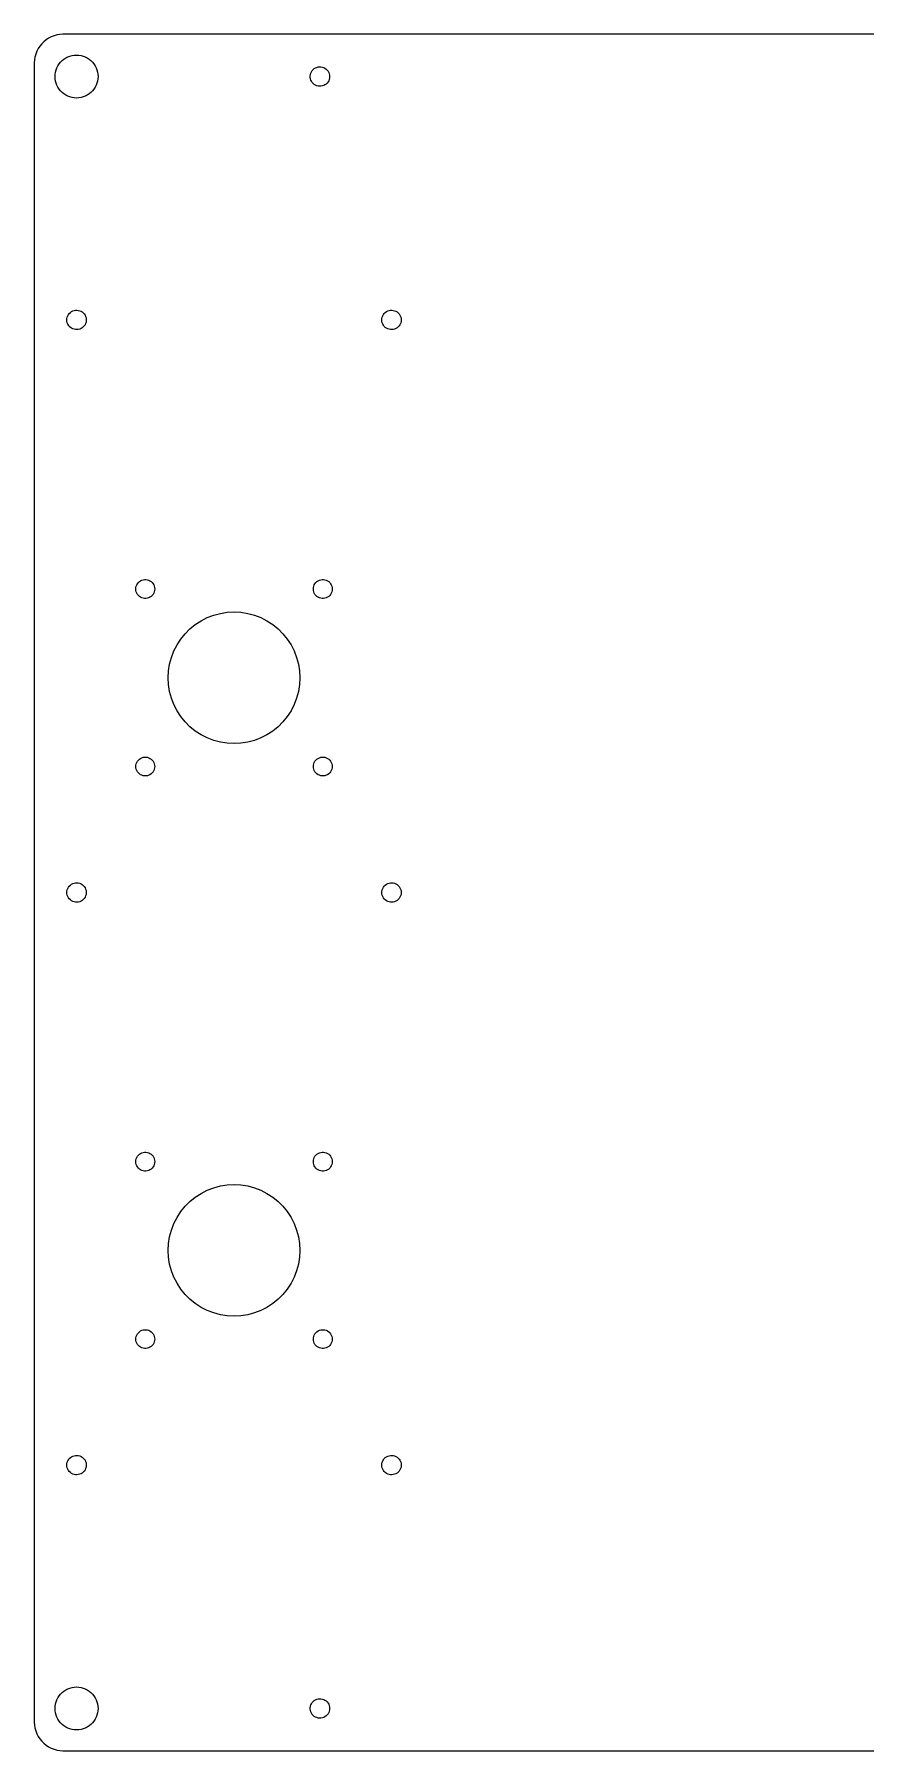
# Model space of a CAD drawing. Header units: metres. Extents: x -150 to 150, y -150 to 150.
# Drawn here: x -149.9 to -4.7, y -149.9 to 149.9 of the extents above; entities that cross this region are included whole.
import ezdxf

# ---------------------------------------------------------------- set-up
doc = ezdxf.new("R2010")
doc.units = ezdxf.units.M

msp = doc.modelspace()

# ---------------------------------------------------------------- linework, layer by layer
for p, q in [((-144.875, 149.875), (-145.398, 149.848)), ((144.875, 149.875), (-144.875, 149.875)), ((-149.443, 146.909), (-149.63, 146.42)), ((-149.205, 147.375), (-149.443, 146.909)), ((-148.92, 147.814), (-149.205, 147.375)), ((-148.591, 148.221), (-148.92, 147.814)), ((-148.221, 148.591), (-148.591, 148.221)), ((-147.814, 148.92), (-148.221, 148.591)), ((-147.375, 149.205), (-147.814, 148.92)), ((-146.909, 149.443), (-147.375, 149.205)), ((-146.42, 149.63), (-146.909, 149.443)), ((-145.915, 149.766), (-146.42, 149.63)), ((-145.398, 149.848), (-145.915, 149.766)), ((-149.848, 145.398), (-149.875, 144.875)), ((-149.875, 144.875), (-149.875, -144.875)), ((-149.766, 145.915), (-149.848, 145.398)), ((-149.63, 146.42), (-149.766, 145.915)), ((-146.066, 143.659), (-145.926, 144.025)), ((-145.926, 144.025), (-145.748, 144.375)), ((-145.748, 144.375), (-145.534, 144.704)), ((-145.534, 144.704), (-145.287, 145.009)), ((-145.287, 145.009), (-145.009, 145.287)), ((-145.009, 145.287), (-144.704, 145.534)), ((-144.704, 145.534), (-144.375, 145.748)), ((-144.375, 145.748), (-144.025, 145.926)), ((-144.025, 145.926), (-143.659, 146.066)), ((-143.659, 146.066), (-143.28, 146.168)), ((-143.28, 146.168), (-142.892, 146.229)), ((-142.892, 146.229), (-142.5, 146.25)), ((-142.5, 146.25), (-142.108, 146.229)), ((-142.108, 146.229), (-141.72, 146.168)), ((-141.72, 146.168), (-141.341, 146.066)), ((-141.341, 146.066), (-140.975, 145.926)), ((-140.975, 145.926), (-140.625, 145.748)), ((-140.625, 145.748), (-140.296, 145.534)), ((-140.296, 145.534), (-139.991, 145.287)), ((-139.991, 145.287), (-139.713, 145.009)), ((-139.713, 145.009), (-139.466, 144.704)), ((-139.466, 144.704), (-139.252, 144.375)), ((-139.252, 144.375), (-139.074, 144.025)), ((-139.074, 144.025), (-138.934, 143.659)), ((-101.18, 143.724), (-100.989, 143.883)), ((-100.989, 143.883), (-100.777, 144.012)), ((-100.777, 144.012), (-100.549, 144.109)), ((-100.549, 144.109), (-100.309, 144.172)), ((-100.309, 144.172), (-100.062, 144.199)), ((-100.062, 144.199), (-99.8141, 144.19)), ((-99.8141, 144.19), (-99.57, 144.145)), ((-99.57, 144.145), (-99.3351, 144.065)), ((-99.3351, 144.065), (-99.1144, 143.951)), ((-99.1144, 143.951), (-98.9126, 143.807)), ((-146.25, 142.5), (-146.229, 142.892)), ((-146.229, 142.108), (-146.25, 142.5)), ((-146.229, 142.892), (-146.168, 143.28)), ((-146.168, 141.72), (-146.229, 142.108)), ((-146.168, 143.28), (-146.066, 143.659)), ((-146.066, 141.341), (-146.168, 141.72)), ((-145.926, 140.975), (-146.066, 141.341)), ((-145.748, 140.625), (-145.926, 140.975)), ((-139.074, 140.975), (-139.252, 140.625)), ((-138.934, 141.341), (-139.074, 140.975)), ((-138.934, 143.659), (-138.832, 143.28)), ((-138.832, 141.72), (-138.934, 141.341)), ((-138.832, 143.28), (-138.771, 142.892)), ((-138.771, 142.108), (-138.832, 141.72)), ((-138.771, 142.892), (-138.75, 142.5)), ((-138.75, 142.5), (-138.771, 142.108)), ((-101.695, 142.624), (-101.659, 142.87)), ((-101.695, 142.376), (-101.695, 142.624)), ((-101.659, 142.13), (-101.695, 142.376)), ((-101.659, 142.87), (-101.588, 143.107)), ((-101.588, 141.893), (-101.659, 142.13)), ((-101.588, 143.107), (-101.482, 143.332)), ((-101.482, 141.668), (-101.588, 141.893)), ((-101.482, 143.332), (-101.346, 143.539)), ((-101.346, 141.461), (-101.482, 141.668)), ((-101.346, 143.539), (-101.18, 143.724)), ((-101.18, 141.276), (-101.346, 141.461)), ((-100.989, 141.117), (-101.18, 141.276)), ((-100.777, 140.988), (-100.989, 141.117)), ((-100.549, 140.891), (-100.777, 140.988)), ((-100.309, 140.828), (-100.549, 140.891)), ((-99.3351, 140.935), (-99.57, 140.855)), ((-99.1144, 141.049), (-99.3351, 140.935)), ((-98.9126, 141.193), (-99.1144, 141.049)), ((-98.9126, 143.807), (-98.7339, 143.634)), ((-98.7339, 141.366), (-98.9126, 141.193)), ((-98.7339, 143.634), (-98.5822, 143.438)), ((-98.5822, 141.562), (-98.7339, 141.366)), ((-98.5822, 143.438), (-98.4607, 143.222)), ((-98.4607, 141.778), (-98.5822, 141.562)), ((-98.4607, 143.222), (-98.3721, 142.99)), ((-98.3721, 142.01), (-98.4607, 141.778)), ((-98.3721, 142.99), (-98.3181, 142.748)), ((-98.3181, 142.252), (-98.3721, 142.01)), ((-98.3181, 142.748), (-98.3, 142.5)), ((-98.3, 142.5), (-98.3181, 142.252)), ((-145.534, 140.296), (-145.748, 140.625)), ((-145.287, 139.991), (-145.534, 140.296)), ((-145.009, 139.713), (-145.287, 139.991)), ((-144.704, 139.466), (-145.009, 139.713)), ((-144.375, 139.252), (-144.704, 139.466)), ((-144.025, 139.074), (-144.375, 139.252)), ((-143.659, 138.934), (-144.025, 139.074)), ((-143.28, 138.832), (-143.659, 138.934)), ((-142.892, 138.771), (-143.28, 138.832)), ((-142.5, 138.75), (-142.892, 138.771)), ((-142.108, 138.771), (-142.5, 138.75)), ((-141.72, 138.832), (-142.108, 138.771)), ((-141.341, 138.934), (-141.72, 138.832)), ((-140.975, 139.074), (-141.341, 138.934)), ((-140.625, 139.252), (-140.975, 139.074)), ((-140.296, 139.466), (-140.625, 139.252)), ((-139.991, 139.713), (-140.296, 139.466)), ((-139.713, 139.991), (-139.991, 139.713)), ((-139.466, 140.296), (-139.713, 139.991)), ((-139.252, 140.625), (-139.466, 140.296)), ((-100.062, 140.801), (-100.309, 140.828)), ((-99.8141, 140.81), (-100.062, 140.801)), ((-99.57, 140.855), (-99.8141, 140.81)), ((-144.2, 100), (-144.182, 100.248)), ((-144.182, 99.7525), (-144.2, 100)), ((-144.182, 100.248), (-144.128, 100.49)), ((-144.128, 99.5102), (-144.182, 99.7525)), ((-144.128, 100.49), (-144.039, 100.722)), ((-144.039, 99.2784), (-144.128, 99.5102)), ((-144.039, 100.722), (-143.918, 100.938)), ((-143.918, 99.062), (-144.039, 99.2784)), ((-143.918, 100.938), (-143.766, 101.134)), ((-143.766, 98.8656), (-143.918, 99.062)), ((-143.766, 101.134), (-143.587, 101.307)), ((-143.587, 101.307), (-143.386, 101.451)), ((-143.386, 101.451), (-143.165, 101.565)), ((-143.165, 101.565), (-142.93, 101.645)), ((-142.93, 101.645), (-142.686, 101.69)), ((-142.686, 101.69), (-142.438, 101.699)), ((-142.438, 101.699), (-142.191, 101.672)), ((-142.191, 101.672), (-141.951, 101.609)), ((-141.951, 101.609), (-141.723, 101.512)), ((-141.723, 101.512), (-141.511, 101.383)), ((-141.511, 101.383), (-141.32, 101.224)), ((-141.32, 101.224), (-141.154, 101.039)), ((-141.154, 98.961), (-141.32, 98.7762)), ((-141.154, 101.039), (-141.018, 100.832)), ((-141.018, 99.168), (-141.154, 98.961)), ((-141.018, 100.832), (-140.912, 100.607)), ((-140.912, 99.3927), (-141.018, 99.168)), ((-140.912, 100.607), (-140.841, 100.37)), ((-140.841, 99.6304), (-140.912, 99.3927)), ((-140.841, 100.37), (-140.805, 100.124)), ((-140.805, 99.8759), (-140.841, 99.6304)), ((-140.805, 100.124), (-140.805, 99.8759)), ((-89.2, 100), (-89.1819, 100.248)), ((-89.1819, 99.7525), (-89.2, 100)), ((-89.1819, 100.248), (-89.1279, 100.49)), ((-89.1279, 99.5102), (-89.1819, 99.7525)), ((-89.1279, 100.49), (-89.0393, 100.722)), ((-89.0393, 99.2784), (-89.1279, 99.5102)), ((-89.0393, 100.722), (-88.9178, 100.938)), ((-88.9178, 99.062), (-89.0393, 99.2784)), ((-88.9178, 100.938), (-88.7661, 101.134)), ((-88.7661, 98.8656), (-88.9178, 99.062)), ((-88.7661, 101.134), (-88.5874, 101.307)), ((-88.5874, 101.307), (-88.3856, 101.451)), ((-88.3856, 101.451), (-88.1649, 101.565)), ((-88.1649, 101.565), (-87.93, 101.645)), ((-87.93, 101.645), (-87.6859, 101.69)), ((-87.6859, 101.69), (-87.4379, 101.699)), ((-87.4379, 101.699), (-87.1912, 101.672)), ((-87.1912, 101.672), (-86.9511, 101.609)), ((-86.9511, 101.609), (-86.7227, 101.512)), ((-86.7227, 101.512), (-86.5108, 101.383)), ((-86.5108, 101.383), (-86.3201, 101.224)), ((-86.3201, 101.224), (-86.1544, 101.039)), ((-86.1544, 98.961), (-86.3201, 98.7762)), ((-86.1544, 101.039), (-86.0175, 100.832)), ((-86.0175, 99.168), (-86.1544, 98.961)), ((-86.0175, 100.832), (-85.9122, 100.607)), ((-85.9122, 99.3927), (-86.0175, 99.168)), ((-85.9122, 100.607), (-85.8407, 100.37)), ((-85.8407, 99.6304), (-85.9122, 99.3927)), ((-85.8407, 100.37), (-85.8045, 100.124)), ((-85.8045, 99.8759), (-85.8407, 99.6304)), ((-85.8045, 100.124), (-85.8045, 99.8759)), ((-143.587, 98.6933), (-143.766, 98.8656)), ((-143.386, 98.5489), (-143.587, 98.6933)), ((-143.165, 98.4354), (-143.386, 98.5489)), ((-142.93, 98.3553), (-143.165, 98.4354)), ((-142.686, 98.3102), (-142.93, 98.3553)), ((-142.438, 98.3011), (-142.686, 98.3102)), ((-142.191, 98.3283), (-142.438, 98.3011)), ((-141.951, 98.3911), (-142.191, 98.3283)), ((-141.723, 98.4881), (-141.951, 98.3911)), ((-141.511, 98.6174), (-141.723, 98.4881)), ((-141.32, 98.7762), (-141.511, 98.6174)), ((-88.5874, 98.6933), (-88.7661, 98.8656)), ((-88.3856, 98.5489), (-88.5874, 98.6933)), ((-88.1649, 98.4354), (-88.3856, 98.5489)), ((-87.93, 98.3553), (-88.1649, 98.4354)), ((-87.6859, 98.3102), (-87.93, 98.3553)), ((-87.4379, 98.3011), (-87.6859, 98.3102)), ((-87.1912, 98.3283), (-87.4379, 98.3011)), ((-86.9511, 98.3911), (-87.1912, 98.3283)), ((-86.7227, 98.4881), (-86.9511, 98.3911)), ((-86.5108, 98.6174), (-86.7227, 98.4881)), ((-86.3201, 98.7762), (-86.5108, 98.6174)), ((-131.863, 53.9295), (-131.71, 54.1223)), ((-131.71, 54.1223), (-131.529, 54.29)), ((-131.529, 54.29), (-131.325, 54.4289)), ((-131.325, 54.4289), (-131.103, 54.5359)), ((-131.103, 54.5359), (-130.867, 54.6086)), ((-130.867, 54.6086), (-130.623, 54.6454)), ((-130.623, 54.6454), (-130.377, 54.6454)), ((-130.377, 54.6454), (-130.133, 54.6086)), ((-130.133, 54.6086), (-129.897, 54.5359)), ((-129.897, 54.5359), (-129.675, 54.4289)), ((-129.675, 54.4289), (-129.471, 54.29)), ((-129.471, 54.29), (-129.29, 54.1223)), ((-129.29, 54.1223), (-129.137, 53.9295)), ((-100.863, 53.9295), (-100.71, 54.1223)), ((-100.71, 54.1223), (-100.529, 54.29)), ((-100.529, 54.29), (-100.325, 54.4289)), ((-100.325, 54.4289), (-100.103, 54.5359)), ((-100.103, 54.5359), (-99.8672, 54.6086)), ((-99.8672, 54.6086), (-99.6233, 54.6454)), ((-99.6233, 54.6454), (-99.3767, 54.6454)), ((-99.3767, 54.6454), (-99.1328, 54.6086)), ((-99.1328, 54.6086), (-98.8972, 54.5359)), ((-98.8972, 54.5359), (-98.675, 54.4289)), ((-98.675, 54.4289), (-98.4712, 54.29)), ((-98.4712, 54.29), (-98.2905, 54.1223)), ((-98.2905, 54.1223), (-98.1367, 53.9295)), ((-132.15, 53), (-132.132, 53.2459)), ((-132.132, 52.7541), (-132.15, 53)), ((-132.132, 53.2459), (-132.077, 53.4863)), ((-132.077, 52.5136), (-132.132, 52.7541)), ((-132.077, 53.4863), (-131.987, 53.7159)), ((-131.987, 52.2841), (-132.077, 52.5136)), ((-131.987, 53.7159), (-131.863, 53.9295)), ((-131.863, 52.0705), (-131.987, 52.2841)), ((-131.71, 51.8777), (-131.863, 52.0705)), ((-131.529, 51.71), (-131.71, 51.8777)), ((-131.325, 51.571), (-131.529, 51.71)), ((-131.103, 51.4641), (-131.325, 51.571)), ((-130.867, 51.3914), (-131.103, 51.4641)), ((-130.623, 51.3546), (-130.867, 51.3914)), ((-130.377, 51.3546), (-130.623, 51.3546)), ((-130.133, 51.3914), (-130.377, 51.3546)), ((-129.897, 51.4641), (-130.133, 51.3914)), ((-129.675, 51.571), (-129.897, 51.4641)), ((-129.471, 51.71), (-129.675, 51.571)), ((-129.29, 51.8777), (-129.471, 51.71)), ((-129.137, 52.0705), (-129.29, 51.8777)), ((-129.137, 53.9295), (-129.013, 53.7159)), ((-129.013, 52.2841), (-129.137, 52.0705)), ((-129.013, 53.7159), (-128.923, 53.4863)), ((-128.923, 52.5136), (-129.013, 52.2841)), ((-128.923, 53.4863), (-128.868, 53.2459)), ((-128.868, 52.7541), (-128.923, 52.5136)), ((-128.868, 53.2459), (-128.85, 53)), ((-128.85, 53), (-128.868, 52.7541)), ((-101.15, 53), (-101.132, 53.2459)), ((-101.132, 52.7541), (-101.15, 53)), ((-101.132, 53.2459), (-101.077, 53.4863)), ((-101.077, 52.5136), (-101.132, 52.7541)), ((-101.077, 53.4863), (-100.987, 53.7159)), ((-100.987, 52.2841), (-101.077, 52.5136)), ((-100.987, 53.7159), (-100.863, 53.9295)), ((-100.863, 52.0705), (-100.987, 52.2841)), ((-100.71, 51.8777), (-100.863, 52.0705)), ((-100.529, 51.71), (-100.71, 51.8777)), ((-100.325, 51.571), (-100.529, 51.71)), ((-100.103, 51.4641), (-100.325, 51.571)), ((-99.8672, 51.3914), (-100.103, 51.4641)), ((-99.6233, 51.3546), (-99.8672, 51.3914)), ((-99.3767, 51.3546), (-99.6233, 51.3546)), ((-99.1328, 51.3914), (-99.3767, 51.3546)), ((-98.8972, 51.4641), (-99.1328, 51.3914)), ((-98.675, 51.571), (-98.8972, 51.4641)), ((-98.4712, 51.71), (-98.675, 51.571)), ((-98.2905, 51.8777), (-98.4712, 51.71)), ((-98.1367, 52.0705), (-98.2905, 51.8777)), ((-98.1367, 53.9295), (-98.0134, 53.7159)), ((-98.0134, 52.2841), (-98.1367, 52.0705)), ((-98.0134, 53.7159), (-97.9233, 53.4863)), ((-97.9233, 52.5136), (-98.0134, 52.2841)), ((-97.9233, 53.4863), (-97.8684, 53.2459)), ((-97.8684, 52.7541), (-97.9233, 52.5136)), ((-97.8684, 53.2459), (-97.85, 53)), ((-97.85, 53), (-97.8684, 52.7541)), ((-120.75, 47.4593), (-119.677, 48.0058)), ((-119.677, 48.0058), (-118.554, 48.4371)), ((-118.554, 48.4371), (-117.391, 48.7487)), ((-117.391, 48.7487), (-116.202, 48.937)), ((-116.202, 48.937), (-115, 49)), ((-115, 49), (-113.798, 48.937)), ((-113.798, 48.937), (-112.609, 48.7487)), ((-112.609, 48.7487), (-111.446, 48.4371)), ((-111.446, 48.4371), (-110.323, 48.0058)), ((-110.323, 48.0058), (-109.25, 47.4593)), ((-124.304, 44.2595), (-123.546, 45.195)), ((-123.546, 45.195), (-122.695, 46.0462)), ((-122.695, 46.0462), (-121.76, 46.8037)), ((-121.76, 46.8037), (-120.75, 47.4593)), ((-109.25, 47.4593), (-108.24, 46.8037)), ((-108.24, 46.8037), (-107.305, 46.0462)), ((-107.305, 46.0462), (-106.454, 45.195)), ((-106.454, 45.195), (-105.696, 44.2595)), ((-125.937, 41.0537), (-125.506, 42.1775)), ((-125.506, 42.1775), (-124.959, 43.25)), ((-124.959, 43.25), (-124.304, 44.2595)), ((-105.696, 44.2595), (-105.041, 43.25)), ((-105.041, 43.25), (-104.494, 42.1775)), ((-104.494, 42.1775), (-104.063, 41.0537)), ((-126.437, 38.7021), (-126.249, 39.891)), ((-126.249, 39.891), (-125.937, 41.0537)), ((-104.063, 41.0537), (-103.751, 39.891)), ((-103.751, 39.891), (-103.563, 38.7021)), ((-126.5, 37.5), (-126.437, 38.7021)), ((-126.437, 36.2979), (-126.5, 37.5)), ((-126.249, 35.109), (-126.437, 36.2979)), ((-103.563, 36.2979), (-103.751, 35.109)), ((-103.563, 38.7021), (-103.5, 37.5)), ((-103.5, 37.5), (-103.563, 36.2979)), ((-125.937, 33.9463), (-126.249, 35.109)), ((-125.506, 32.8225), (-125.937, 33.9463)), ((-104.063, 33.9463), (-104.494, 32.8225)), ((-103.751, 35.109), (-104.063, 33.9463)), ((-124.959, 31.75), (-125.506, 32.8225)), ((-124.304, 30.7405), (-124.959, 31.75)), ((-123.546, 29.805), (-124.304, 30.7405)), ((-105.696, 30.7405), (-106.454, 29.805)), ((-105.041, 31.75), (-105.696, 30.7405)), ((-104.494, 32.8225), (-105.041, 31.75)), ((-122.695, 28.9538), (-123.546, 29.805)), ((-121.76, 28.1963), (-122.695, 28.9538)), ((-120.75, 27.5407), (-121.76, 28.1963)), ((-119.677, 26.9942), (-120.75, 27.5407)), ((-118.554, 26.5629), (-119.677, 26.9942)), ((-110.323, 26.9942), (-111.446, 26.5629)), ((-109.25, 27.5407), (-110.323, 26.9942)), ((-108.24, 28.1963), (-109.25, 27.5407)), ((-107.305, 28.9538), (-108.24, 28.1963)), ((-106.454, 29.805), (-107.305, 28.9538)), ((-117.391, 26.2513), (-118.554, 26.5629)), ((-116.202, 26.063), (-117.391, 26.2513)), ((-115, 26), (-116.202, 26.063)), ((-113.798, 26.063), (-115, 26)), ((-112.609, 26.2513), (-113.798, 26.063)), ((-111.446, 26.5629), (-112.609, 26.2513)), ((-132.15, 22), (-132.132, 22.2459)), ((-132.132, 21.7541), (-132.15, 22)), ((-132.132, 22.2459), (-132.077, 22.4863)), ((-132.077, 21.5136), (-132.132, 21.7541)), ((-132.077, 22.4863), (-131.987, 22.7159)), ((-131.987, 21.2841), (-132.077, 21.5136)), ((-131.987, 22.7159), (-131.863, 22.9295)), ((-131.863, 21.0705), (-131.987, 21.2841)), ((-131.863, 22.9295), (-131.71, 23.1223)), ((-131.71, 20.8777), (-131.863, 21.0705)), ((-131.71, 23.1223), (-131.529, 23.29)), ((-131.529, 23.29), (-131.325, 23.4289)), ((-131.325, 23.4289), (-131.103, 23.5359)), ((-131.103, 23.5359), (-130.867, 23.6086)), ((-130.867, 23.6086), (-130.623, 23.6454)), ((-130.623, 23.6454), (-130.377, 23.6454)), ((-130.377, 23.6454), (-130.133, 23.6086)), ((-130.133, 23.6086), (-129.897, 23.5359)), ((-129.897, 23.5359), (-129.675, 23.4289)), ((-129.675, 23.4289), (-129.471, 23.29)), ((-129.471, 23.29), (-129.29, 23.1223)), ((-129.29, 23.1223), (-129.137, 22.9295)), ((-129.137, 21.0705), (-129.29, 20.8777)), ((-129.137, 22.9295), (-129.013, 22.7159)), ((-129.013, 21.2841), (-129.137, 21.0705)), ((-129.013, 22.7159), (-128.923, 22.4863)), ((-128.923, 21.5136), (-129.013, 21.2841)), ((-128.923, 22.4863), (-128.868, 22.2459)), ((-128.868, 21.7541), (-128.923, 21.5136)), ((-128.868, 22.2459), (-128.85, 22)), ((-128.85, 22), (-128.868, 21.7541)), ((-101.15, 22), (-101.132, 22.2459)), ((-101.132, 21.7541), (-101.15, 22)), ((-101.132, 22.2459), (-101.077, 22.4863)), ((-101.077, 21.5136), (-101.132, 21.7541)), ((-101.077, 22.4863), (-100.987, 22.7159)), ((-100.987, 21.2841), (-101.077, 21.5136)), ((-100.987, 22.7159), (-100.863, 22.9295)), ((-100.863, 21.0705), (-100.987, 21.2841)), ((-100.863, 22.9295), (-100.71, 23.1223)), ((-100.71, 20.8777), (-100.863, 21.0705)), ((-100.71, 23.1223), (-100.529, 23.29)), ((-100.529, 23.29), (-100.325, 23.4289)), ((-100.325, 23.4289), (-100.103, 23.5359)), ((-100.103, 23.5359), (-99.8672, 23.6086)), ((-99.8672, 23.6086), (-99.6233, 23.6454)), ((-99.6233, 23.6454), (-99.3767, 23.6454)), ((-99.3767, 23.6454), (-99.1328, 23.6086)), ((-99.1328, 23.6086), (-98.8972, 23.5359)), ((-98.8972, 23.5359), (-98.675, 23.4289)), ((-98.675, 23.4289), (-98.4712, 23.29)), ((-98.4712, 23.29), (-98.2905, 23.1223)), ((-98.2905, 23.1223), (-98.1367, 22.9295)), ((-98.1367, 21.0705), (-98.2905, 20.8777)), ((-98.1367, 22.9295), (-98.0134, 22.7159)), ((-98.0134, 21.2841), (-98.1367, 21.0705)), ((-98.0134, 22.7159), (-97.9233, 22.4863)), ((-97.9233, 21.5136), (-98.0134, 21.2841)), ((-97.9233, 22.4863), (-97.8684, 22.2459)), ((-97.8684, 21.7541), (-97.9233, 21.5136)), ((-97.8684, 22.2459), (-97.85, 22)), ((-97.85, 22), (-97.8684, 21.7541)), ((-131.529, 20.71), (-131.71, 20.8777)), ((-131.325, 20.571), (-131.529, 20.71)), ((-131.103, 20.4641), (-131.325, 20.571)), ((-130.867, 20.3914), (-131.103, 20.4641)), ((-130.623, 20.3546), (-130.867, 20.3914)), ((-130.377, 20.3546), (-130.623, 20.3546)), ((-130.133, 20.3914), (-130.377, 20.3546)), ((-129.897, 20.4641), (-130.133, 20.3914)), ((-129.675, 20.571), (-129.897, 20.4641)), ((-129.471, 20.71), (-129.675, 20.571)), ((-129.29, 20.8777), (-129.471, 20.71)), ((-100.529, 20.71), (-100.71, 20.8777)), ((-100.325, 20.571), (-100.529, 20.71)), ((-100.103, 20.4641), (-100.325, 20.571)), ((-99.8672, 20.3914), (-100.103, 20.4641)), ((-99.6233, 20.3546), (-99.8672, 20.3914)), ((-99.3767, 20.3546), (-99.6233, 20.3546)), ((-99.1328, 20.3914), (-99.3767, 20.3546)), ((-98.8972, 20.4641), (-99.1328, 20.3914)), ((-98.675, 20.571), (-98.8972, 20.4641)), ((-98.4712, 20.71), (-98.675, 20.571)), ((-98.2905, 20.8777), (-98.4712, 20.71)), ((-144.2, 0), (-144.182, 0.247513)), ((-144.182, -0.247513), (-144.2, 0)), ((-144.182, 0.247513), (-144.128, 0.489761)), ((-144.128, 0.489761), (-144.039, 0.721573)), ((-144.039, 0.721573), (-143.918, 0.938004)), ((-143.918, 0.938004), (-143.766, 1.13443)), ((-143.766, 1.13443), (-143.587, 1.30669)), ((-143.587, 1.30669), (-143.386, 1.4511)), ((-143.386, 1.4511), (-143.165, 1.56458)), ((-143.165, 1.56458), (-142.93, 1.64471)), ((-142.93, 1.64471), (-142.686, 1.68979)), ((-142.686, 1.68979), (-142.438, 1.69885)), ((-142.438, 1.69885), (-142.191, 1.67171)), ((-142.191, 1.67171), (-141.951, 1.60893)), ((-141.951, 1.60893), (-141.723, 1.51187)), ((-141.723, 1.51187), (-141.511, 1.38258)), ((-141.511, 1.38258), (-141.32, 1.22383)), ((-141.32, 1.22383), (-141.154, 1.03899)), ((-141.154, 1.03899), (-141.018, 0.832001)), ((-141.018, 0.832001), (-140.912, 0.607285)), ((-140.912, 0.607285), (-140.841, 0.369629)), ((-140.841, 0.369629), (-140.805, 0.124084)), ((-140.805, 0.124084), (-140.805, -0.124084)), ((-89.2, 0), (-89.1819, 0.247513)), ((-89.1819, -0.247513), (-89.2, 0)), ((-89.1819, 0.247513), (-89.1279, 0.489761)), ((-89.1279, 0.489761), (-89.0393, 0.721573)), ((-89.0393, 0.721573), (-88.9178, 0.938004)), ((-88.9178, 0.938004), (-88.7661, 1.13443)), ((-88.7661, 1.13443), (-88.5874, 1.30669)), ((-88.5874, 1.30669), (-88.3856, 1.4511)), ((-88.3856, 1.4511), (-88.1649, 1.56458)), ((-88.1649, 1.56458), (-87.93, 1.64471)), ((-87.93, 1.64471), (-87.6859, 1.68979)), ((-87.6859, 1.68979), (-87.4379, 1.69885)), ((-87.4379, 1.69885), (-87.1912, 1.67171)), ((-87.1912, 1.67171), (-86.9511, 1.60893)), ((-86.9511, 1.60893), (-86.7227, 1.51187)), ((-86.7227, 1.51187), (-86.5108, 1.38258)), ((-86.5108, 1.38258), (-86.3201, 1.22383)), ((-86.3201, 1.22383), (-86.1544, 1.03899)), ((-86.1544, 1.03899), (-86.0175, 0.832001)), ((-86.0175, 0.832001), (-85.9122, 0.607285)), ((-85.9122, 0.607285), (-85.8407, 0.369629)), ((-85.8407, 0.369629), (-85.8045, 0.124084)), ((-85.8045, 0.124084), (-85.8045, -0.124084)), ((-144.128, -0.489761), (-144.182, -0.247513)), ((-144.039, -0.721573), (-144.128, -0.489761)), ((-143.918, -0.938004), (-144.039, -0.721573)), ((-143.766, -1.13443), (-143.918, -0.938004)), ((-143.587, -1.30669), (-143.766, -1.13443)), ((-143.386, -1.4511), (-143.587, -1.30669)), ((-143.165, -1.56458), (-143.386, -1.4511)), ((-142.93, -1.64471), (-143.165, -1.56458)), ((-142.686, -1.68979), (-142.93, -1.64471)), ((-142.438, -1.69885), (-142.686, -1.68979)), ((-142.191, -1.67171), (-142.438, -1.69885)), ((-141.951, -1.60893), (-142.191, -1.67171)), ((-141.723, -1.51187), (-141.951, -1.60893)), ((-141.511, -1.38258), (-141.723, -1.51187)), ((-141.32, -1.22383), (-141.511, -1.38258)), ((-141.154, -1.03899), (-141.32, -1.22383)), ((-141.018, -0.832001), (-141.154, -1.03899)), ((-140.912, -0.607285), (-141.018, -0.832001)), ((-140.841, -0.369629), (-140.912, -0.607285)), ((-140.805, -0.124084), (-140.841, -0.369629)), ((-89.1279, -0.489761), (-89.1819, -0.247513)), ((-89.0393, -0.721573), (-89.1279, -0.489761)), ((-88.9178, -0.938004), (-89.0393, -0.721573)), ((-88.7661, -1.13443), (-88.9178, -0.938004)), ((-88.5874, -1.30669), (-88.7661, -1.13443)), ((-88.3856, -1.4511), (-88.5874, -1.30669)), ((-88.1649, -1.56458), (-88.3856, -1.4511)), ((-87.93, -1.64471), (-88.1649, -1.56458)), ((-87.6859, -1.68979), (-87.93, -1.64471)), ((-87.4379, -1.69885), (-87.6859, -1.68979)), ((-87.1912, -1.67171), (-87.4379, -1.69885)), ((-86.9511, -1.60893), (-87.1912, -1.67171)), ((-86.7227, -1.51187), (-86.9511, -1.60893)), ((-86.5108, -1.38258), (-86.7227, -1.51187)), ((-86.3201, -1.22383), (-86.5108, -1.38258)), ((-86.1544, -1.03899), (-86.3201, -1.22383)), ((-86.0175, -0.832001), (-86.1544, -1.03899)), ((-85.9122, -0.607285), (-86.0175, -0.832001)), ((-85.8407, -0.369629), (-85.9122, -0.607285)), ((-85.8045, -0.124084), (-85.8407, -0.369629)), ((-132.15, -47), (-132.132, -46.7541)), ((-132.132, -47.2459), (-132.15, -47)), ((-132.132, -46.7541), (-132.077, -46.5137)), ((-132.077, -47.4863), (-132.132, -47.2459)), ((-132.077, -46.5137), (-131.987, -46.2841)), ((-131.987, -47.7159), (-132.077, -47.4863)), ((-131.987, -46.2841), (-131.863, -46.0705)), ((-131.863, -47.9295), (-131.987, -47.7159)), ((-131.863, -46.0705), (-131.71, -45.8777)), ((-131.71, -48.1223), (-131.863, -47.9295)), ((-131.71, -45.8777), (-131.529, -45.71)), ((-131.529, -45.71), (-131.325, -45.5711)), ((-131.325, -45.5711), (-131.103, -45.4641)), ((-131.103, -45.4641), (-130.867, -45.3914)), ((-130.867, -45.3914), (-130.623, -45.3546)), ((-130.623, -45.3546), (-130.377, -45.3546)), ((-130.377, -45.3546), (-130.133, -45.3914)), ((-130.133, -45.3914), (-129.897, -45.4641)), ((-129.897, -45.4641), (-129.675, -45.5711)), ((-129.675, -45.5711), (-129.471, -45.71)), ((-129.471, -45.71), (-129.29, -45.8777)), ((-129.29, -45.8777), (-129.137, -46.0705)), ((-129.137, -47.9295), (-129.29, -48.1223)), ((-129.137, -46.0705), (-129.013, -46.2841)), ((-129.013, -47.7159), (-129.137, -47.9295)), ((-129.013, -46.2841), (-128.923, -46.5137)), ((-128.923, -47.4863), (-129.013, -47.7159)), ((-128.923, -46.5137), (-128.868, -46.7541)), ((-128.868, -47.2459), (-128.923, -47.4863)), ((-128.868, -46.7541), (-128.85, -47)), ((-128.85, -47), (-128.868, -47.2459)), ((-101.15, -47), (-101.132, -46.7541)), ((-101.132, -47.2459), (-101.15, -47)), ((-101.132, -46.7541), (-101.077, -46.5137)), ((-101.077, -47.4863), (-101.132, -47.2459)), ((-101.077, -46.5137), (-100.987, -46.2841)), ((-100.987, -47.7159), (-101.077, -47.4863)), ((-100.987, -46.2841), (-100.863, -46.0705)), ((-100.863, -47.9295), (-100.987, -47.7159)), ((-100.863, -46.0705), (-100.71, -45.8777)), ((-100.71, -48.1223), (-100.863, -47.9295)), ((-100.71, -45.8777), (-100.529, -45.71)), ((-100.529, -45.71), (-100.325, -45.5711)), ((-100.325, -45.5711), (-100.103, -45.4641)), ((-100.103, -45.4641), (-99.8672, -45.3914)), ((-99.8672, -45.3914), (-99.6233, -45.3546)), ((-99.6233, -45.3546), (-99.3767, -45.3546)), ((-99.3767, -45.3546), (-99.1328, -45.3914)), ((-99.1328, -45.3914), (-98.8972, -45.4641)), ((-98.8972, -45.4641), (-98.675, -45.5711)), ((-98.675, -45.5711), (-98.4712, -45.71)), ((-98.4712, -45.71), (-98.2905, -45.8777)), ((-98.2905, -45.8777), (-98.1367, -46.0705)), ((-98.1367, -47.9295), (-98.2905, -48.1223)), ((-98.1367, -46.0705), (-98.0134, -46.2841)), ((-98.0134, -47.7159), (-98.1367, -47.9295)), ((-98.0134, -46.2841), (-97.9233, -46.5137)), ((-97.9233, -47.4863), (-98.0134, -47.7159)), ((-97.9233, -46.5137), (-97.8684, -46.7541)), ((-97.8684, -47.2459), (-97.9233, -47.4863)), ((-97.8684, -46.7541), (-97.85, -47)), ((-97.85, -47), (-97.8684, -47.2459)), ((-131.529, -48.29), (-131.71, -48.1223)), ((-131.325, -48.4289), (-131.529, -48.29)), ((-131.103, -48.5359), (-131.325, -48.4289)), ((-130.867, -48.6086), (-131.103, -48.5359)), ((-130.623, -48.6454), (-130.867, -48.6086)), ((-130.377, -48.6454), (-130.623, -48.6454)), ((-130.133, -48.6086), (-130.377, -48.6454)), ((-129.897, -48.5359), (-130.133, -48.6086)), ((-129.675, -48.4289), (-129.897, -48.5359)), ((-129.471, -48.29), (-129.675, -48.4289)), ((-129.29, -48.1223), (-129.471, -48.29)), ((-100.529, -48.29), (-100.71, -48.1223)), ((-100.325, -48.4289), (-100.529, -48.29)), ((-100.103, -48.5359), (-100.325, -48.4289)), ((-99.8672, -48.6086), (-100.103, -48.5359)), ((-99.6233, -48.6454), (-99.8672, -48.6086)), ((-99.3767, -48.6454), (-99.6233, -48.6454)), ((-99.1328, -48.6086), (-99.3767, -48.6454)), ((-98.8972, -48.5359), (-99.1328, -48.6086)), ((-98.675, -48.4289), (-98.8972, -48.5359)), ((-98.4712, -48.29), (-98.675, -48.4289)), ((-98.2905, -48.1223), (-98.4712, -48.29)), ((-123.546, -54.805), (-122.695, -53.9538)), ((-122.695, -53.9538), (-121.76, -53.1963)), ((-121.76, -53.1963), (-120.75, -52.5407)), ((-120.75, -52.5407), (-119.677, -51.9942)), ((-119.677, -51.9942), (-118.554, -51.5629)), ((-118.554, -51.5629), (-117.391, -51.2513)), ((-117.391, -51.2513), (-116.202, -51.063)), ((-116.202, -51.063), (-115, -51)), ((-115, -51), (-113.798, -51.063)), ((-113.798, -51.063), (-112.609, -51.2513)), ((-112.609, -51.2513), (-111.446, -51.5629)), ((-111.446, -51.5629), (-110.323, -51.9942)), ((-110.323, -51.9942), (-109.25, -52.5407)), ((-109.25, -52.5407), (-108.24, -53.1963)), ((-108.24, -53.1963), (-107.305, -53.9538)), ((-107.305, -53.9538), (-106.454, -54.805)), ((-125.506, -57.8225), (-124.959, -56.75)), ((-124.959, -56.75), (-124.304, -55.7405)), ((-124.304, -55.7405), (-123.546, -54.805)), ((-106.454, -54.805), (-105.696, -55.7405)), ((-105.696, -55.7405), (-105.041, -56.75)), ((-105.041, -56.75), (-104.494, -57.8225)), ((-126.249, -60.109), (-125.937, -58.9463)), ((-125.937, -58.9463), (-125.506, -57.8225)), ((-104.494, -57.8225), (-104.063, -58.9463)), ((-104.063, -58.9463), (-103.751, -60.109)), ((-126.5, -62.5), (-126.437, -61.2979)), ((-126.437, -63.7021), (-126.5, -62.5)), ((-126.437, -61.2979), (-126.249, -60.109)), ((-103.751, -60.109), (-103.563, -61.2979)), ((-103.563, -61.2979), (-103.5, -62.5)), ((-103.5, -62.5), (-103.563, -63.7021)), ((-126.249, -64.891), (-126.437, -63.7021)), ((-125.937, -66.0537), (-126.249, -64.891)), ((-103.751, -64.891), (-104.063, -66.0537)), ((-103.563, -63.7021), (-103.751, -64.891)), ((-125.506, -67.1775), (-125.937, -66.0537)), ((-124.959, -68.25), (-125.506, -67.1775)), ((-124.304, -69.2595), (-124.959, -68.25)), ((-105.041, -68.25), (-105.696, -69.2595)), ((-104.494, -67.1775), (-105.041, -68.25)), ((-104.063, -66.0537), (-104.494, -67.1775)), ((-123.546, -70.195), (-124.304, -69.2595)), ((-122.695, -71.0462), (-123.546, -70.195)), ((-121.76, -71.8037), (-122.695, -71.0462)), ((-120.75, -72.4593), (-121.76, -71.8037)), ((-108.24, -71.8037), (-109.25, -72.4593)), ((-107.305, -71.0462), (-108.24, -71.8037)), ((-106.454, -70.195), (-107.305, -71.0462)), ((-105.696, -69.2595), (-106.454, -70.195)), ((-119.677, -73.0058), (-120.75, -72.4593)), ((-118.554, -73.4371), (-119.677, -73.0058)), ((-117.391, -73.7487), (-118.554, -73.4371)), ((-116.202, -73.937), (-117.391, -73.7487)), ((-115, -74), (-116.202, -73.937)), ((-113.798, -73.937), (-115, -74)), ((-112.609, -73.7487), (-113.798, -73.937)), ((-111.446, -73.4371), (-112.609, -73.7487)), ((-110.323, -73.0058), (-111.446, -73.4371)), ((-109.25, -72.4593), (-110.323, -73.0058)), ((-132.15, -78), (-132.132, -77.7541)), ((-132.132, -77.7541), (-132.077, -77.5137)), ((-132.077, -77.5137), (-131.987, -77.2841)), ((-131.987, -77.2841), (-131.863, -77.0705)), ((-131.863, -77.0705), (-131.71, -76.8777)), ((-131.71, -76.8777), (-131.529, -76.71)), ((-131.529, -76.71), (-131.325, -76.5711)), ((-131.325, -76.5711), (-131.103, -76.4641)), ((-131.103, -76.4641), (-130.867, -76.3914)), ((-130.867, -76.3914), (-130.623, -76.3546)), ((-130.623, -76.3546), (-130.377, -76.3546)), ((-130.377, -76.3546), (-130.133, -76.3914)), ((-130.133, -76.3914), (-129.897, -76.4641)), ((-129.897, -76.4641), (-129.675, -76.5711)), ((-129.675, -76.5711), (-129.471, -76.71)), ((-129.471, -76.71), (-129.29, -76.8777)), ((-129.29, -76.8777), (-129.137, -77.0705)), ((-129.137, -77.0705), (-129.013, -77.2841)), ((-129.013, -77.2841), (-128.923, -77.5137)), ((-128.923, -77.5137), (-128.868, -77.7541)), ((-128.868, -77.7541), (-128.85, -78)), ((-101.15, -78), (-101.132, -77.7541)), ((-101.132, -77.7541), (-101.077, -77.5137)), ((-101.077, -77.5137), (-100.987, -77.2841)), ((-100.987, -77.2841), (-100.863, -77.0705)), ((-100.863, -77.0705), (-100.71, -76.8777)), ((-100.71, -76.8777), (-100.529, -76.71)), ((-100.529, -76.71), (-100.325, -76.5711)), ((-100.325, -76.5711), (-100.103, -76.4641)), ((-100.103, -76.4641), (-99.8672, -76.3914)), ((-99.8672, -76.3914), (-99.6233, -76.3546)), ((-99.6233, -76.3546), (-99.3767, -76.3546)), ((-99.3767, -76.3546), (-99.1328, -76.3914)), ((-99.1328, -76.3914), (-98.8972, -76.4641)), ((-98.8972, -76.4641), (-98.675, -76.5711)), ((-98.675, -76.5711), (-98.4712, -76.71)), ((-98.4712, -76.71), (-98.2905, -76.8777)), ((-98.2905, -76.8777), (-98.1367, -77.0705)), ((-98.1367, -77.0705), (-98.0134, -77.2841)), ((-98.0134, -77.2841), (-97.9233, -77.5137)), ((-97.9233, -77.5137), (-97.8684, -77.7541)), ((-97.8684, -77.7541), (-97.85, -78)), ((-132.132, -78.2459), (-132.15, -78)), ((-132.077, -78.4863), (-132.132, -78.2459)), ((-131.987, -78.7159), (-132.077, -78.4863)), ((-131.863, -78.9295), (-131.987, -78.7159)), ((-131.71, -79.1223), (-131.863, -78.9295)), ((-131.529, -79.29), (-131.71, -79.1223)), ((-131.325, -79.4289), (-131.529, -79.29)), ((-131.103, -79.5359), (-131.325, -79.4289)), ((-130.867, -79.6086), (-131.103, -79.5359)), ((-130.623, -79.6454), (-130.867, -79.6086)), ((-130.377, -79.6454), (-130.623, -79.6454)), ((-130.133, -79.6086), (-130.377, -79.6454)), ((-129.897, -79.5359), (-130.133, -79.6086)), ((-129.675, -79.4289), (-129.897, -79.5359)), ((-129.471, -79.29), (-129.675, -79.4289)), ((-129.29, -79.1223), (-129.471, -79.29)), ((-129.137, -78.9295), (-129.29, -79.1223)), ((-129.013, -78.7159), (-129.137, -78.9295)), ((-128.923, -78.4863), (-129.013, -78.7159)), ((-128.868, -78.2459), (-128.923, -78.4863)), ((-128.85, -78), (-128.868, -78.2459)), ((-101.132, -78.2459), (-101.15, -78)), ((-101.077, -78.4863), (-101.132, -78.2459)), ((-100.987, -78.7159), (-101.077, -78.4863)), ((-100.863, -78.9295), (-100.987, -78.7159)), ((-100.71, -79.1223), (-100.863, -78.9295)), ((-100.529, -79.29), (-100.71, -79.1223)), ((-100.325, -79.4289), (-100.529, -79.29)), ((-100.103, -79.5359), (-100.325, -79.4289)), ((-99.8672, -79.6086), (-100.103, -79.5359)), ((-99.6233, -79.6454), (-99.8672, -79.6086)), ((-99.3767, -79.6454), (-99.6233, -79.6454)), ((-99.1328, -79.6086), (-99.3767, -79.6454)), ((-98.8972, -79.5359), (-99.1328, -79.6086)), ((-98.675, -79.4289), (-98.8972, -79.5359)), ((-98.4712, -79.29), (-98.675, -79.4289)), ((-98.2905, -79.1223), (-98.4712, -79.29)), ((-98.1367, -78.9295), (-98.2905, -79.1223)), ((-98.0134, -78.7159), (-98.1367, -78.9295)), ((-97.9233, -78.4863), (-98.0134, -78.7159)), ((-97.8684, -78.2459), (-97.9233, -78.4863)), ((-97.85, -78), (-97.8684, -78.2459)), ((-143.918, -99.062), (-143.766, -98.8656)), ((-143.766, -98.8656), (-143.587, -98.6933)), ((-143.587, -98.6933), (-143.386, -98.5489)), ((-143.386, -98.5489), (-143.165, -98.4354)), ((-143.165, -98.4354), (-142.93, -98.3553)), ((-142.93, -98.3553), (-142.686, -98.3102)), ((-142.686, -98.3102), (-142.438, -98.3011)), ((-142.438, -98.3011), (-142.191, -98.3283)), ((-142.191, -98.3283), (-141.951, -98.3911)), ((-141.951, -98.3911), (-141.723, -98.4881)), ((-141.723, -98.4881), (-141.511, -98.6174)), ((-141.511, -98.6174), (-141.32, -98.7762)), ((-141.32, -98.7762), (-141.154, -98.961)), ((-88.9178, -99.062), (-88.7661, -98.8656)), ((-88.7661, -98.8656), (-88.5874, -98.6933)), ((-88.5874, -98.6933), (-88.3856, -98.5489)), ((-88.3856, -98.5489), (-88.1649, -98.4354)), ((-88.1649, -98.4354), (-87.93, -98.3553)), ((-87.93, -98.3553), (-87.6859, -98.3102)), ((-87.6859, -98.3102), (-87.4379, -98.3011)), ((-87.4379, -98.3011), (-87.1912, -98.3283)), ((-87.1912, -98.3283), (-86.9511, -98.3911)), ((-86.9511, -98.3911), (-86.7227, -98.4881)), ((-86.7227, -98.4881), (-86.5108, -98.6174)), ((-86.5108, -98.6174), (-86.3201, -98.7762)), ((-86.3201, -98.7762), (-86.1544, -98.961)), ((-144.2, -100), (-144.182, -99.7525)), ((-144.182, -100.248), (-144.2, -100)), ((-144.182, -99.7525), (-144.128, -99.5102)), ((-144.128, -100.49), (-144.182, -100.248)), ((-144.128, -99.5102), (-144.039, -99.2784)), ((-144.039, -100.722), (-144.128, -100.49)), ((-144.039, -99.2784), (-143.918, -99.062)), ((-143.918, -100.938), (-144.039, -100.722)), ((-143.766, -101.134), (-143.918, -100.938)), ((-143.587, -101.307), (-143.766, -101.134)), ((-143.386, -101.451), (-143.587, -101.307)), ((-143.165, -101.565), (-143.386, -101.451)), ((-142.93, -101.645), (-143.165, -101.565)), ((-142.686, -101.69), (-142.93, -101.645)), ((-142.438, -101.699), (-142.686, -101.69)), ((-142.191, -101.672), (-142.438, -101.699)), ((-141.951, -101.609), (-142.191, -101.672)), ((-141.723, -101.512), (-141.951, -101.609)), ((-141.511, -101.383), (-141.723, -101.512)), ((-141.32, -101.224), (-141.511, -101.383)), ((-141.154, -101.039), (-141.32, -101.224)), ((-141.154, -98.961), (-141.018, -99.168)), ((-141.018, -100.832), (-141.154, -101.039)), ((-141.018, -99.168), (-140.912, -99.3927)), ((-140.912, -100.607), (-141.018, -100.832)), ((-140.912, -99.3927), (-140.841, -99.6304)), ((-140.841, -100.37), (-140.912, -100.607)), ((-140.841, -99.6304), (-140.805, -99.8759)), ((-140.805, -100.124), (-140.841, -100.37)), ((-140.805, -99.8759), (-140.805, -100.124)), ((-89.2, -100), (-89.1819, -99.7525)), ((-89.1819, -100.248), (-89.2, -100)), ((-89.1819, -99.7525), (-89.1279, -99.5102)), ((-89.1279, -100.49), (-89.1819, -100.248)), ((-89.1279, -99.5102), (-89.0393, -99.2784)), ((-89.0393, -100.722), (-89.1279, -100.49)), ((-89.0393, -99.2784), (-88.9178, -99.062)), ((-88.9178, -100.938), (-89.0393, -100.722)), ((-88.7661, -101.134), (-88.9178, -100.938)), ((-88.5874, -101.307), (-88.7661, -101.134)), ((-88.3856, -101.451), (-88.5874, -101.307)), ((-88.1649, -101.565), (-88.3856, -101.451)), ((-87.93, -101.645), (-88.1649, -101.565)), ((-87.6859, -101.69), (-87.93, -101.645)), ((-87.4379, -101.699), (-87.6859, -101.69)), ((-87.1912, -101.672), (-87.4379, -101.699)), ((-86.9511, -101.609), (-87.1912, -101.672)), ((-86.7227, -101.512), (-86.9511, -101.609)), ((-86.5108, -101.383), (-86.7227, -101.512)), ((-86.3201, -101.224), (-86.5108, -101.383)), ((-86.1544, -101.039), (-86.3201, -101.224)), ((-86.1544, -98.961), (-86.0175, -99.168)), ((-86.0175, -100.832), (-86.1544, -101.039)), ((-86.0175, -99.168), (-85.9122, -99.3927)), ((-85.9122, -100.607), (-86.0175, -100.832)), ((-85.9122, -99.3927), (-85.8407, -99.6304)), ((-85.8407, -100.37), (-85.9122, -100.607)), ((-85.8407, -99.6304), (-85.8045, -99.8759)), ((-85.8045, -100.124), (-85.8407, -100.37)), ((-85.8045, -99.8759), (-85.8045, -100.124)), ((-145.926, -140.975), (-145.748, -140.625)), ((-145.748, -140.625), (-145.534, -140.296)), ((-145.534, -140.296), (-145.287, -139.991)), ((-145.287, -139.991), (-145.009, -139.713)), ((-145.009, -139.713), (-144.704, -139.466)), ((-144.704, -139.466), (-144.375, -139.252)), ((-144.375, -139.252), (-144.025, -139.074)), ((-144.025, -139.074), (-143.659, -138.934)), ((-143.659, -138.934), (-143.28, -138.832)), ((-143.28, -138.832), (-142.892, -138.771)), ((-142.892, -138.771), (-142.5, -138.75)), ((-142.5, -138.75), (-142.108, -138.771)), ((-142.108, -138.771), (-141.72, -138.832)), ((-141.72, -138.832), (-141.341, -138.934)), ((-141.341, -138.934), (-140.975, -139.074)), ((-140.975, -139.074), (-140.625, -139.252)), ((-140.625, -139.252), (-140.296, -139.466)), ((-140.296, -139.466), (-139.991, -139.713)), ((-139.991, -139.713), (-139.713, -139.991)), ((-139.713, -139.991), (-139.466, -140.296)), ((-139.466, -140.296), (-139.252, -140.625)), ((-139.252, -140.625), (-139.074, -140.975)), ((-100.549, -140.891), (-100.309, -140.828)), ((-100.309, -140.828), (-100.062, -140.801)), ((-100.062, -140.801), (-99.8141, -140.81)), ((-99.8141, -140.81), (-99.57, -140.855)), ((-99.57, -140.855), (-99.3351, -140.935)), ((-146.25, -142.5), (-146.229, -142.108)), ((-146.229, -142.892), (-146.25, -142.5)), ((-146.229, -142.108), (-146.168, -141.72)), ((-146.168, -143.28), (-146.229, -142.892)), ((-146.168, -141.72), (-146.066, -141.341)), ((-146.066, -143.659), (-146.168, -143.28)), ((-146.066, -141.341), (-145.926, -140.975)), ((-145.926, -144.025), (-146.066, -143.659)), ((-139.074, -140.975), (-138.934, -141.341)), ((-138.934, -143.659), (-139.074, -144.025)), ((-138.934, -141.341), (-138.832, -141.72)), ((-138.832, -143.28), (-138.934, -143.659)), ((-138.832, -141.72), (-138.771, -142.108)), ((-138.771, -142.892), (-138.832, -143.28)), ((-138.771, -142.108), (-138.75, -142.5)), ((-138.75, -142.5), (-138.771, -142.892)), ((-101.695, -142.376), (-101.659, -142.13)), ((-101.695, -142.624), (-101.695, -142.376)), ((-101.659, -142.87), (-101.695, -142.624)), ((-101.659, -142.13), (-101.588, -141.893)), ((-101.588, -143.107), (-101.659, -142.87)), ((-101.588, -141.893), (-101.482, -141.668)), ((-101.482, -143.332), (-101.588, -143.107)), ((-101.482, -141.668), (-101.346, -141.461)), ((-101.346, -143.539), (-101.482, -143.332)), ((-101.346, -141.461), (-101.18, -141.276)), ((-101.18, -143.724), (-101.346, -143.539)), ((-101.18, -141.276), (-100.989, -141.117)), ((-100.989, -143.883), (-101.18, -143.724)), ((-100.989, -141.117), (-100.777, -140.988)), ((-100.777, -140.988), (-100.549, -140.891)), ((-99.3351, -140.935), (-99.1144, -141.049)), ((-99.1144, -141.049), (-98.9126, -141.193)), ((-98.9126, -143.807), (-99.1144, -143.951)), ((-98.9126, -141.193), (-98.7339, -141.366)), ((-98.7339, -143.634), (-98.9126, -143.807)), ((-98.7339, -141.366), (-98.5822, -141.562)), ((-98.5822, -143.438), (-98.7339, -143.634)), ((-98.5822, -141.562), (-98.4607, -141.778)), ((-98.4607, -143.222), (-98.5822, -143.438)), ((-98.4607, -141.778), (-98.3721, -142.01)), ((-98.3721, -142.99), (-98.4607, -143.222)), ((-98.3721, -142.01), (-98.3181, -142.252)), ((-98.3181, -142.748), (-98.3721, -142.99)), ((-98.3181, -142.252), (-98.3, -142.5)), ((-98.3, -142.5), (-98.3181, -142.748)), ((-149.875, -144.875), (-149.848, -145.398)), ((-149.848, -145.398), (-149.766, -145.915)), ((-149.766, -145.915), (-149.63, -146.42)), ((-149.63, -146.42), (-149.443, -146.909)), ((-145.748, -144.375), (-145.926, -144.025)), ((-145.534, -144.704), (-145.748, -144.375)), ((-145.287, -145.009), (-145.534, -144.704)), ((-145.009, -145.287), (-145.287, -145.009)), ((-144.704, -145.534), (-145.009, -145.287)), ((-144.375, -145.748), (-144.704, -145.534)), ((-144.025, -145.926), (-144.375, -145.748)), ((-143.659, -146.066), (-144.025, -145.926)), ((-143.28, -146.168), (-143.659, -146.066)), ((-142.892, -146.229), (-143.28, -146.168)), ((-142.5, -146.25), (-142.892, -146.229)), ((-142.108, -146.229), (-142.5, -146.25)), ((-141.72, -146.168), (-142.108, -146.229)), ((-141.341, -146.066), (-141.72, -146.168)), ((-140.975, -145.926), (-141.341, -146.066)), ((-140.625, -145.748), (-140.975, -145.926)), ((-140.296, -145.534), (-140.625, -145.748)), ((-139.991, -145.287), (-140.296, -145.534)), ((-139.713, -145.009), (-139.991, -145.287)), ((-139.466, -144.704), (-139.713, -145.009)), ((-139.252, -144.375), (-139.466, -144.704)), ((-139.074, -144.025), (-139.252, -144.375)), ((-100.777, -144.012), (-100.989, -143.883)), ((-100.549, -144.109), (-100.777, -144.012)), ((-100.309, -144.172), (-100.549, -144.109)), ((-100.062, -144.199), (-100.309, -144.172)), ((-99.8141, -144.19), (-100.062, -144.199)), ((-99.57, -144.145), (-99.8141, -144.19)), ((-99.3351, -144.065), (-99.57, -144.145)), ((-99.1144, -143.951), (-99.3351, -144.065)), ((-149.443, -146.909), (-149.205, -147.375)), ((-149.205, -147.375), (-148.92, -147.814)), ((-148.92, -147.814), (-148.591, -148.221)), ((-148.591, -148.221), (-148.221, -148.591)), ((-148.221, -148.591), (-147.814, -148.92)), ((-147.814, -148.92), (-147.375, -149.205)), ((-147.375, -149.205), (-146.909, -149.443)), ((-146.909, -149.443), (-146.42, -149.63)), ((-146.42, -149.63), (-145.915, -149.766)), ((-145.915, -149.766), (-145.398, -149.848)), ((-145.398, -149.848), (-144.875, -149.875)), ((-144.875, -149.875), (144.875, -149.875))]:
    msp.add_line(p, q)

doc.saveas('drawing.dxf')
